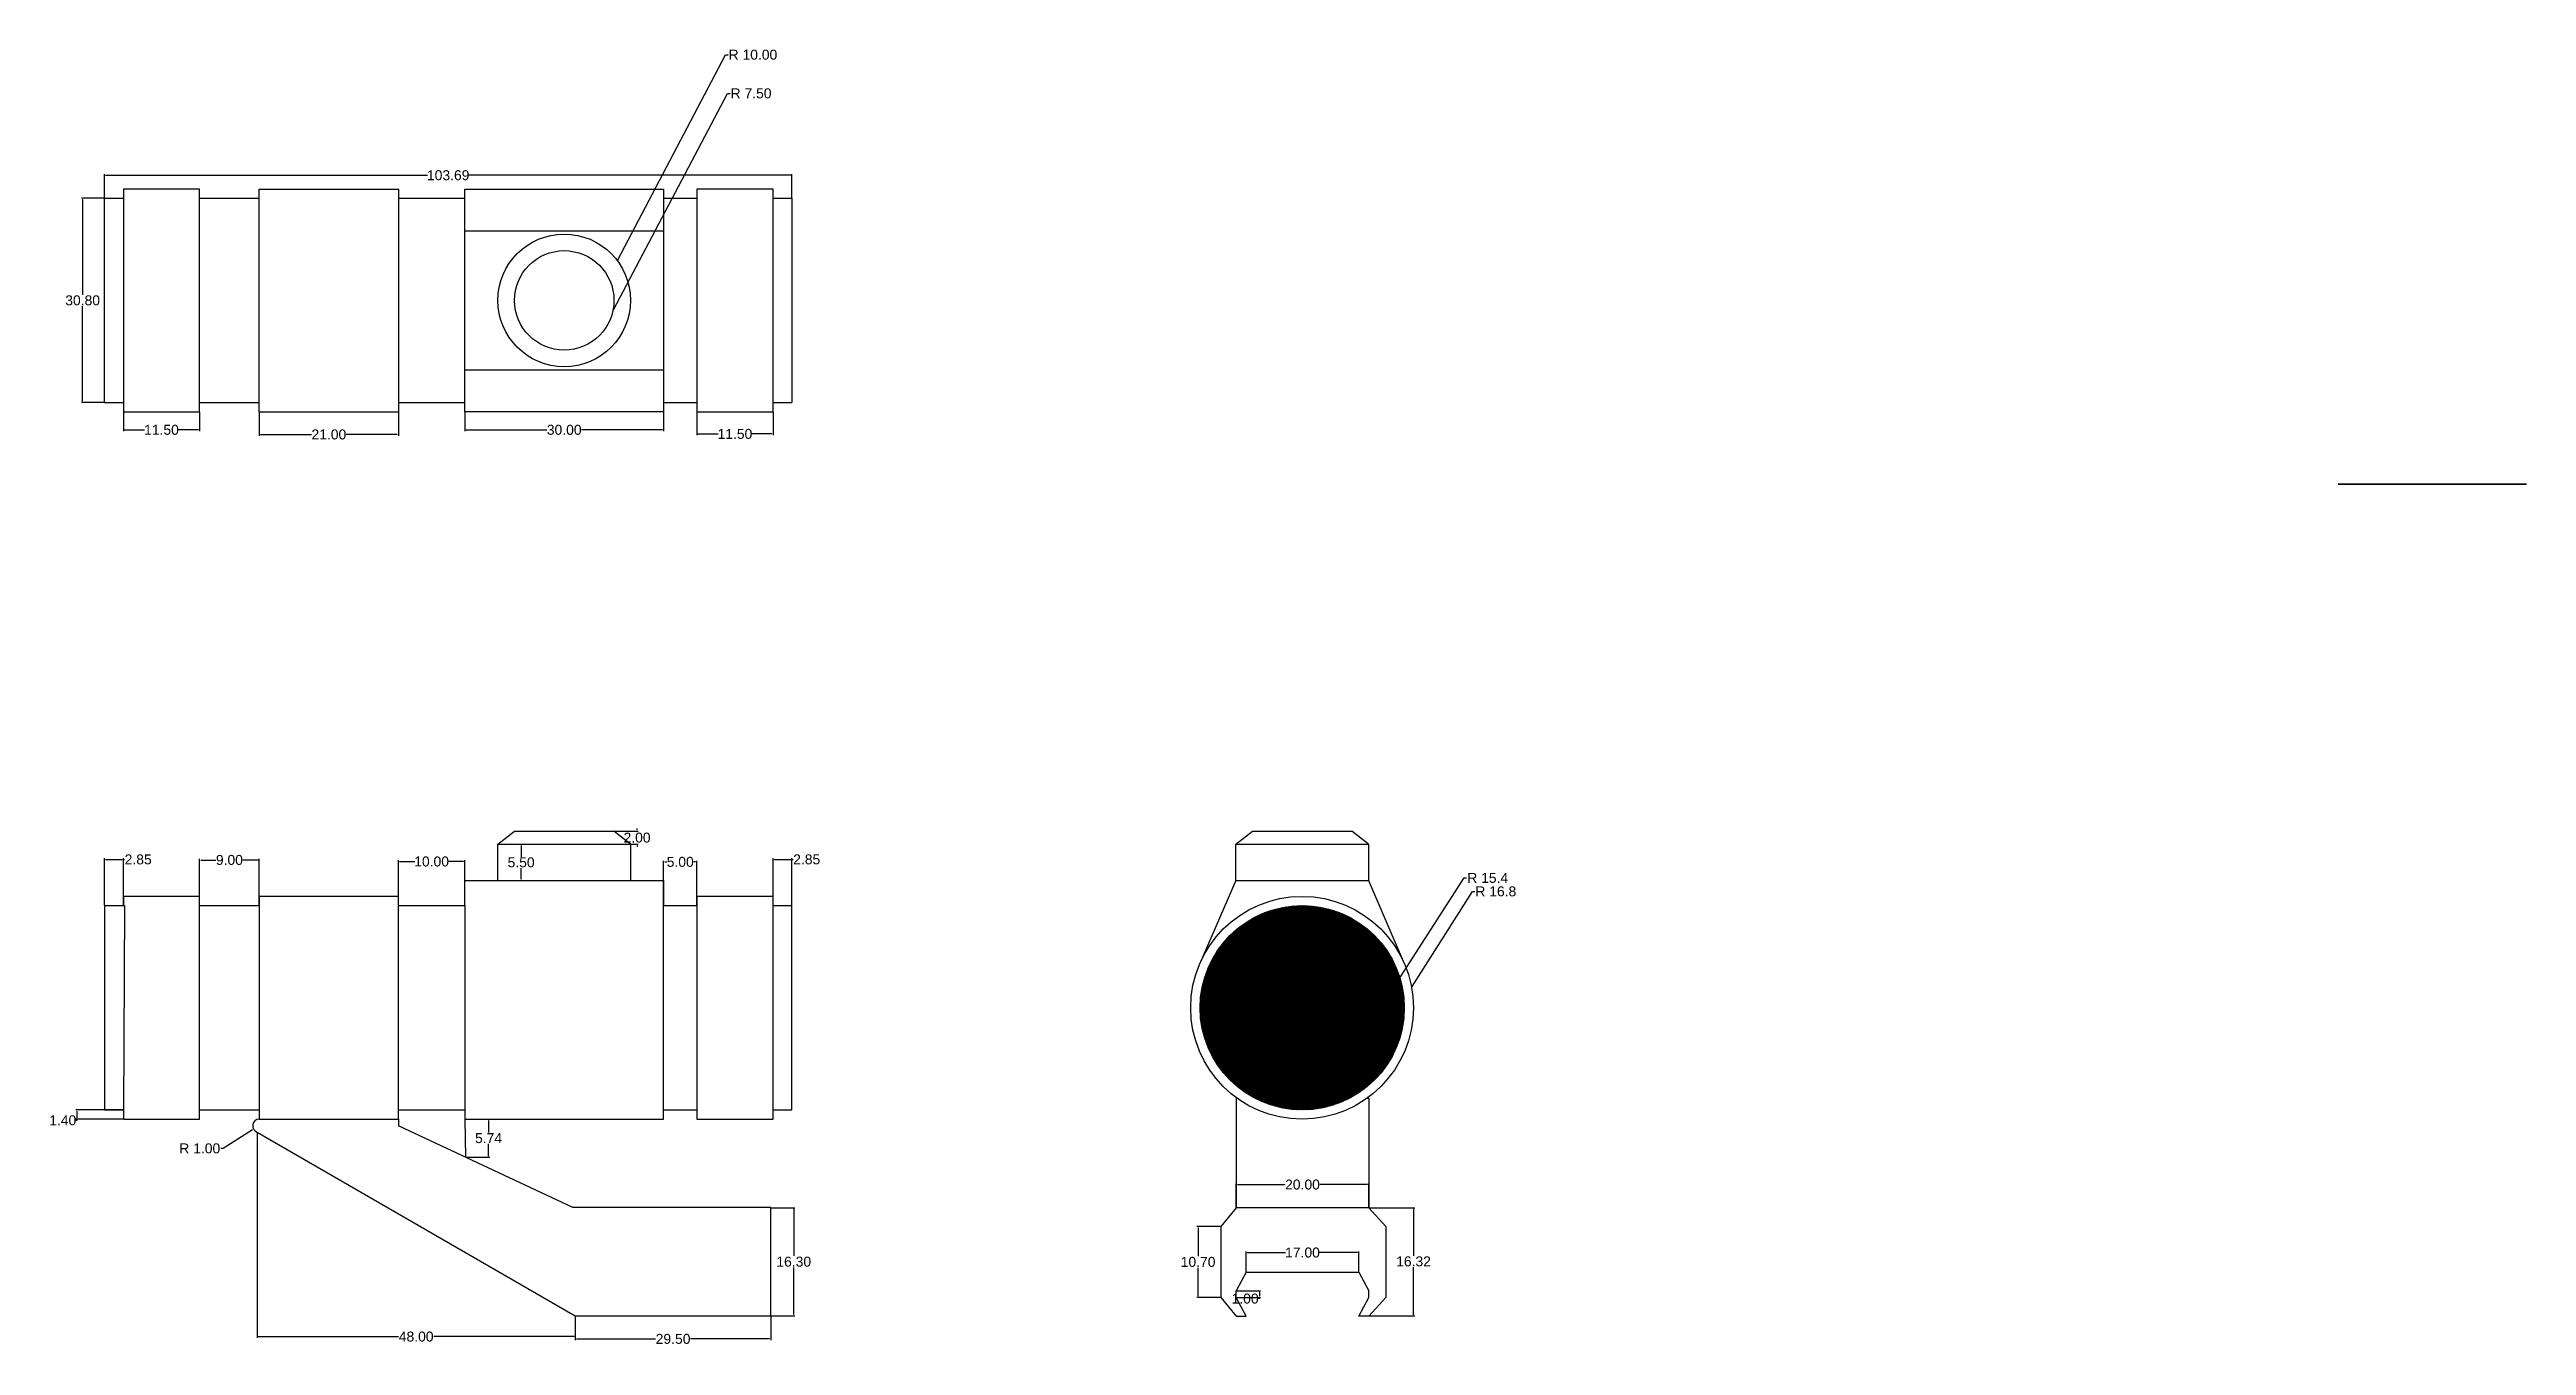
# Model space of a CAD drawing. Header units: millimetres. Extents: x 68 to 441, y 62 to 258.
import ezdxf
from ezdxf import colors
from ezdxf.entities.mleader import LeaderData, LeaderLine
from ezdxf.math import Vec2, Vec3

# ---------------------------------------------------------------- set-up
doc = ezdxf.new("R2010")
doc.units = ezdxf.units.MM
doc.header["$MEASUREMENT"] = 0
for name, color, linetype in [('cilindru', 241, 'Continuous'), ('dimensiuni', 92, 'Continuous'), ('focalizator', 153, 'Continuous'), ('lentila', 1, 'Continuous'), ('stativ', 201, 'Continuous')]:
    doc.layers.add(name, color=color, linetype=linetype)
doc.styles.get("Standard").update_dxf_attribs({"font": 'arial.ttf'})
doc.dimstyles.get("Standard").update_dxf_attribs({"dimtxt": 0.18, "dimasz": 0.18, "dimexe": 0.18, "dimexo": 0.0625, "dimgap": 0.09, "dimtad": 0, "dimtih": 1, "dimtoh": 1, "dimdec": 4, "dimzin": 0, "dimdsep": 46, "dimtxsty": 'Standard', "dimcen": 0.09, "dimadec": 0, "dimazin": 0, "dimtfac": 1, "dimtdec": 4, "dimtofl": 0, "dimtmove": 0, "dimatfit": 3, "dimfxl": 1, "dimtolj": 1, "dimtzin": 0, "dimarcsym": 0})

# ---------------------------------------------------------------- blocks, each defined once
blk = doc.blocks.new('*D1')
at = {"layer": 'Defpoints', "color": 0, "transparency": 16777216}
for p in [(179.63, 238.54), (75.94, 235.07), (179.63, 235.07)]:
    blk.add_point(p, dxfattribs=at)
at = {"layer": 'dimensiuni', "color": 0, "lineweight": -2, "transparency": 16777216}
for p, q in [((75.94, 235.13), (75.94, 238.72)), ((76.12, 238.54), (124.65, 238.54)), ((179.45, 238.54), (130.92, 238.54)), ((179.63, 235.13), (179.63, 238.72))]:
    blk.add_line(p, q, dxfattribs=at)
at = {"layer": 'dimensiuni', "color": 0, "transparency": 16777216}
for points in [[(76.12, 238.57), (76.12, 238.51), (75.94, 238.54)], [(179.45, 238.57), (179.45, 238.51), (179.63, 238.54)]]:
    blk.add_solid(points, dxfattribs=at)
at = {"layer": 'dimensiuni', "color": 0, "transparency": 16777216, "insert": (127.79, 238.54), "char_height": 1.5, "attachment_point": 5}
blk.add_mtext('\\A1;103.69', dxfattribs=at)
blk = doc.blocks.new('*D2')
at = {"layer": 'Defpoints', "color": 0, "transparency": 16777216}
for p in [(78.79, 202.87), (90.29, 202.87), (90.29, 200.14)]:
    blk.add_point(p, dxfattribs=at)
at = {"layer": 'dimensiuni', "color": 0, "lineweight": -2, "transparency": 16777216}
for p, q in [((78.79, 202.81), (78.79, 199.96)), ((90.29, 202.81), (90.29, 199.96)), ((78.97, 200.14), (81.99, 200.14)), ((90.11, 200.14), (87.09, 200.14))]:
    blk.add_line(p, q, dxfattribs=at)
at = {"layer": 'dimensiuni', "color": 0, "transparency": 16777216}
for points in [[(78.97, 200.17), (78.97, 200.11), (78.79, 200.14)], [(90.11, 200.17), (90.11, 200.11), (90.29, 200.14)]]:
    blk.add_solid(points, dxfattribs=at)
at = {"layer": 'dimensiuni', "color": 0, "transparency": 16777216, "insert": (84.54, 200.14), "char_height": 1.5, "attachment_point": 5}
blk.add_mtext('\\A1;11.50', dxfattribs=at)
blk = doc.blocks.new('*D3')
at = {"layer": 'Defpoints', "color": 0, "transparency": 16777216}
for p in [(99.29, 202.87), (120.29, 202.87), (120.29, 199.44)]:
    blk.add_point(p, dxfattribs=at)
at = {"layer": 'dimensiuni', "color": 0, "lineweight": -2, "transparency": 16777216}
for p, q in [((99.29, 202.81), (99.29, 199.26)), ((120.29, 202.81), (120.29, 199.26)), ((99.47, 199.44), (107.16, 199.44)), ((120.11, 199.44), (112.42, 199.44))]:
    blk.add_line(p, q, dxfattribs=at)
at = {"layer": 'dimensiuni', "color": 0, "transparency": 16777216}
for points in [[(99.47, 199.47), (99.47, 199.41), (99.29, 199.44)], [(120.11, 199.47), (120.11, 199.41), (120.29, 199.44)]]:
    blk.add_solid(points, dxfattribs=at)
at = {"layer": 'dimensiuni', "color": 0, "transparency": 16777216, "insert": (109.79, 199.44), "char_height": 1.5, "attachment_point": 5}
blk.add_mtext('\\A1;21.00', dxfattribs=at)
blk = doc.blocks.new('*D4')
at = {"layer": 'Defpoints', "color": 0, "transparency": 16777216}
for p in [(130.29, 202.87), (160.29, 202.87), (160.29, 200.14)]:
    blk.add_point(p, dxfattribs=at)
at = {"layer": 'dimensiuni', "color": 0, "lineweight": -2, "transparency": 16777216}
for p, q in [((130.29, 202.81), (130.29, 199.96)), ((160.29, 202.81), (160.29, 199.96)), ((130.47, 200.14), (142.67, 200.14)), ((160.11, 200.14), (147.91, 200.14))]:
    blk.add_line(p, q, dxfattribs=at)
at = {"layer": 'dimensiuni', "color": 0, "transparency": 16777216}
for points in [[(130.47, 200.17), (130.47, 200.11), (130.29, 200.14)], [(160.11, 200.17), (160.11, 200.11), (160.29, 200.14)]]:
    blk.add_solid(points, dxfattribs=at)
at = {"layer": 'dimensiuni', "color": 0, "transparency": 16777216, "insert": (145.29, 200.14), "char_height": 1.5, "attachment_point": 5}
blk.add_mtext('\\A1;30.00', dxfattribs=at)
blk = doc.blocks.new('*D5')
at = {"layer": 'Defpoints', "color": 0, "transparency": 16777216}
for p in [(165.29, 202.87), (176.79, 202.87), (176.79, 199.52)]:
    blk.add_point(p, dxfattribs=at)
at = {"layer": 'dimensiuni', "color": 0, "lineweight": -2, "transparency": 16777216}
for p, q in [((165.29, 202.81), (165.29, 199.34)), ((176.79, 202.81), (176.79, 199.34)), ((165.47, 199.52), (168.49, 199.52)), ((176.61, 199.52), (173.59, 199.52))]:
    blk.add_line(p, q, dxfattribs=at)
at = {"layer": 'dimensiuni', "color": 0, "transparency": 16777216}
for points in [[(165.47, 199.55), (165.47, 199.49), (165.29, 199.52)], [(176.61, 199.55), (176.61, 199.49), (176.79, 199.52)]]:
    blk.add_solid(points, dxfattribs=at)
at = {"layer": 'dimensiuni', "color": 0, "transparency": 16777216, "insert": (171.04, 199.52), "char_height": 1.5, "attachment_point": 5}
blk.add_mtext('\\A1;11.50', dxfattribs=at)
blk = doc.blocks.new('*D6')
at = {"layer": 'Defpoints', "color": 0, "transparency": 16777216}
for p in [(152.79, 139.63), (152.79, 137.63), (156.28, 137.63)]:
    blk.add_point(p, dxfattribs=at)
at = {"layer": 'dimensiuni', "color": 0, "lineweight": -2, "transparency": 16777216}
for p, q in [((152.85, 139.63), (156.46, 139.63)), ((156.28, 139.81), (156.28, 139.99)), ((152.85, 137.63), (156.46, 137.63)), ((156.28, 137.45), (156.28, 137.27))]:
    blk.add_line(p, q, dxfattribs=at)
at = {"layer": 'dimensiuni', "color": 0, "transparency": 16777216}
for points in [[(156.25, 139.81), (156.31, 139.81), (156.28, 139.63)], [(156.25, 137.45), (156.31, 137.45), (156.28, 137.63)]]:
    blk.add_solid(points, dxfattribs=at)
at = {"layer": 'dimensiuni', "color": 0, "transparency": 16777216, "insert": (156.28, 138.63), "char_height": 1.5, "attachment_point": 5}
blk.add_mtext('\\A1;2.00', dxfattribs=at)
blk = doc.blocks.new('*D7')
at = {"layer": 'Defpoints', "color": 0, "transparency": 16777216}
for p in [(78.79, 135.34), (75.94, 128.37), (78.79, 128.37)]:
    blk.add_point(p, dxfattribs=at)
at = {"layer": 'dimensiuni', "color": 0, "lineweight": -2, "transparency": 16777216}
for p, q in [((75.94, 128.44), (75.94, 135.52)), ((76.12, 135.34), (78.61, 135.34)), ((78.79, 128.44), (78.79, 135.52)), ((78.79, 135.34), (78.97, 135.34))]:
    blk.add_line(p, q, dxfattribs=at)
at = {"layer": 'dimensiuni', "color": 0, "transparency": 16777216}
for points in [[(76.12, 135.37), (76.12, 135.31), (75.94, 135.34)], [(78.61, 135.37), (78.61, 135.31), (78.79, 135.34)]]:
    blk.add_solid(points, dxfattribs=at)
at = {"layer": 'dimensiuni', "color": 0, "transparency": 16777216, "insert": (81.03, 135.34), "char_height": 1.5, "attachment_point": 5}
blk.add_mtext('\\A1;2.85', dxfattribs=at)
blk = doc.blocks.new('*D8')
at = {"layer": 'Defpoints', "color": 0, "transparency": 16777216}
for p in [(99.29, 135.26), (90.29, 128.37), (99.29, 128.37)]:
    blk.add_point(p, dxfattribs=at)
at = {"layer": 'dimensiuni', "color": 0, "lineweight": -2, "transparency": 16777216}
for p, q in [((90.29, 128.44), (90.29, 135.44)), ((90.47, 135.26), (92.75, 135.26)), ((99.11, 135.26), (96.83, 135.26)), ((99.29, 128.44), (99.29, 135.44))]:
    blk.add_line(p, q, dxfattribs=at)
at = {"layer": 'dimensiuni', "color": 0, "transparency": 16777216}
for points in [[(90.47, 135.29), (90.47, 135.23), (90.29, 135.26)], [(99.11, 135.29), (99.11, 135.23), (99.29, 135.26)]]:
    blk.add_solid(points, dxfattribs=at)
at = {"layer": 'dimensiuni', "color": 0, "transparency": 16777216, "insert": (94.79, 135.26), "char_height": 1.5, "attachment_point": 5}
blk.add_mtext('\\A1;9.00', dxfattribs=at)
blk = doc.blocks.new('*D9')
at = {"layer": 'Defpoints', "color": 0, "transparency": 16777216}
for p in [(130.29, 135.03), (120.29, 128.37), (130.29, 128.37)]:
    blk.add_point(p, dxfattribs=at)
at = {"layer": 'dimensiuni', "color": 0, "lineweight": -2, "transparency": 16777216}
for p, q in [((120.29, 128.44), (120.29, 135.21)), ((120.47, 135.03), (122.74, 135.03)), ((130.11, 135.03), (127.84, 135.03)), ((130.29, 128.44), (130.29, 135.21))]:
    blk.add_line(p, q, dxfattribs=at)
at = {"layer": 'dimensiuni', "color": 0, "transparency": 16777216}
for points in [[(120.47, 135.06), (120.47, 135), (120.29, 135.03)], [(130.11, 135.06), (130.11, 135), (130.29, 135.03)]]:
    blk.add_solid(points, dxfattribs=at)
at = {"layer": 'dimensiuni', "color": 0, "transparency": 16777216, "insert": (125.29, 135.03), "char_height": 1.5, "attachment_point": 5}
blk.add_mtext('\\A1;10.00', dxfattribs=at)
blk = doc.blocks.new('*D10')
at = {"layer": 'Defpoints', "color": 0, "transparency": 16777216}
for p in [(165.29, 134.97), (160.29, 128.37), (165.29, 128.37)]:
    blk.add_point(p, dxfattribs=at)
at = {"layer": 'dimensiuni', "color": 0, "lineweight": -2, "transparency": 16777216}
for p, q in [((160.29, 128.44), (160.29, 135.15)), ((160.47, 134.97), (160.75, 134.97)), ((165.11, 134.97), (164.83, 134.97)), ((165.29, 128.44), (165.29, 135.15))]:
    blk.add_line(p, q, dxfattribs=at)
at = {"layer": 'dimensiuni', "color": 0, "transparency": 16777216}
for points in [[(160.47, 135), (160.47, 134.94), (160.29, 134.97)], [(165.11, 135), (165.11, 134.94), (165.29, 134.97)]]:
    blk.add_solid(points, dxfattribs=at)
at = {"layer": 'dimensiuni', "color": 0, "transparency": 16777216, "insert": (162.79, 134.97), "char_height": 1.5, "attachment_point": 5}
blk.add_mtext('\\A1;5.00', dxfattribs=at)
blk = doc.blocks.new('*D11')
at = {"layer": 'Defpoints', "color": 0, "transparency": 16777216}
for p in [(179.63, 135.35), (176.79, 128.37), (179.63, 128.37)]:
    blk.add_point(p, dxfattribs=at)
at = {"layer": 'dimensiuni', "color": 0, "lineweight": -2, "transparency": 16777216}
for p, q in [((176.79, 128.44), (176.79, 135.53)), ((176.97, 135.35), (179.45, 135.35)), ((179.63, 128.44), (179.63, 135.53)), ((179.63, 135.35), (179.81, 135.35))]:
    blk.add_line(p, q, dxfattribs=at)
at = {"layer": 'dimensiuni', "color": 0, "transparency": 16777216}
for points in [[(176.97, 135.38), (176.97, 135.32), (176.79, 135.35)], [(179.45, 135.38), (179.45, 135.32), (179.63, 135.35)]]:
    blk.add_solid(points, dxfattribs=at)
at = {"layer": 'dimensiuni', "color": 0, "transparency": 16777216, "insert": (181.87, 135.35), "char_height": 1.5, "attachment_point": 5}
blk.add_mtext('\\A1;{\\fArial|b0|i0|c238|p34;2.85}', dxfattribs=at)
blk = doc.blocks.new('*D12')
at = {"layer": 'Defpoints', "color": 0, "transparency": 16777216}
for p in [(176.46, 82.82), (176.46, 66.52), (179.91, 66.52)]:
    blk.add_point(p, dxfattribs=at)
at = {"layer": 'dimensiuni', "color": 0, "lineweight": -2, "transparency": 16777216}
for p, q in [((176.52, 82.82), (180.09, 82.82)), ((179.91, 82.64), (179.91, 75.53)), ((179.91, 66.7), (179.91, 73.81)), ((176.52, 66.52), (180.09, 66.52))]:
    blk.add_line(p, q, dxfattribs=at)
at = {"layer": 'dimensiuni', "color": 0, "transparency": 16777216}
for points in [[(179.88, 82.64), (179.94, 82.64), (179.91, 82.82)], [(179.88, 66.7), (179.94, 66.7), (179.91, 66.52)]]:
    blk.add_solid(points, dxfattribs=at)
at = {"layer": 'dimensiuni', "color": 0, "transparency": 16777216, "insert": (179.91, 74.67), "char_height": 1.5, "attachment_point": 5}
blk.add_mtext('\\A1;16.30', dxfattribs=at)
blk = doc.blocks.new('*D13')
at = {"layer": 'Defpoints', "color": 0, "transparency": 16777216}
for p in [(146.96, 66.52), (176.46, 66.52), (176.46, 63.02)]:
    blk.add_point(p, dxfattribs=at)
at = {"layer": 'dimensiuni', "color": 0, "lineweight": -2, "transparency": 16777216}
for p, q in [((146.96, 66.46), (146.96, 62.84)), ((176.46, 66.46), (176.46, 62.84)), ((147.14, 63.02), (159.08, 63.02)), ((176.28, 63.02), (164.34, 63.02))]:
    blk.add_line(p, q, dxfattribs=at)
at = {"layer": 'dimensiuni', "color": 0, "transparency": 16777216}
for points in [[(147.14, 63.05), (147.14, 62.99), (146.96, 63.02)], [(176.28, 63.05), (176.28, 62.99), (176.46, 63.02)]]:
    blk.add_solid(points, dxfattribs=at)
at = {"layer": 'dimensiuni', "color": 0, "transparency": 16777216, "insert": (161.71, 63.02), "char_height": 1.5, "attachment_point": 5}
blk.add_mtext('\\A1;29.50', dxfattribs=at)
blk = doc.blocks.new('*D14')
at = {"layer": 'Defpoints', "color": 0, "transparency": 16777216}
for p in [(98.97, 94.23), (146.96, 66.52), (146.96, 63.37)]:
    blk.add_point(p, dxfattribs=at)
at = {"layer": 'dimensiuni', "color": 0, "lineweight": -2, "transparency": 16777216}
for p, q in [((98.97, 94.17), (98.97, 63.19)), ((146.96, 66.46), (146.96, 63.19)), ((99.15, 63.37), (120.31, 63.37)), ((146.78, 63.37), (125.61, 63.37))]:
    blk.add_line(p, q, dxfattribs=at)
at = {"layer": 'dimensiuni', "color": 0, "transparency": 16777216}
for points in [[(99.15, 63.4), (99.15, 63.34), (98.97, 63.37)], [(146.78, 63.4), (146.78, 63.34), (146.96, 63.37)]]:
    blk.add_solid(points, dxfattribs=at)
at = {"layer": 'dimensiuni', "color": 0, "transparency": 16777216, "insert": (122.96, 63.37), "char_height": 1.5, "width": 5.1252, "attachment_point": 5}
blk.add_mtext('\\A1;{\\fArial|b0|i0|c238|p34;48.00}', dxfattribs=at)
blk = doc.blocks.new('*D15')
at = {"layer": 'Defpoints', "color": 0, "transparency": 16777216}
for p in [(78.79, 97.57), (71.79, 96.17), (78.79, 96.17)]:
    blk.add_point(p, dxfattribs=at)
at = {"layer": 'dimensiuni', "color": 0, "lineweight": -2, "transparency": 16777216}
for p, q in [((78.73, 97.57), (71.61, 97.57)), ((71.79, 97.39), (71.79, 96.35)), ((78.73, 96.17), (71.61, 96.17)), ((71.79, 95.99), (71.61, 95.99)), ((71.79, 96.17), (71.79, 95.99))]:
    blk.add_line(p, q, dxfattribs=at)
at = {"layer": 'dimensiuni', "color": 0, "transparency": 16777216}
for points in [[(71.76, 97.39), (71.82, 97.39), (71.79, 97.57)], [(71.76, 96.35), (71.82, 96.35), (71.79, 96.17)]]:
    blk.add_solid(points, dxfattribs=at)
at = {"layer": 'dimensiuni', "color": 0, "transparency": 16777216, "insert": (69.65, 95.99), "char_height": 1.5, "attachment_point": 5}
blk.add_mtext('\\A1;1.40', dxfattribs=at)
blk = doc.blocks.new('*D16')
at = {"layer": 'Defpoints', "color": 0, "transparency": 16777216}
for p in [(130.38, 96.17), (133.88, 96.17), (130.38, 90.43)]:
    blk.add_point(p, dxfattribs=at)
at = {"layer": 'dimensiuni', "color": 0, "lineweight": -2, "transparency": 16777216}
for p, q in [((130.45, 96.17), (134.06, 96.17)), ((133.88, 95.99), (133.88, 94.16)), ((130.45, 90.43), (134.06, 90.43)), ((133.88, 90.61), (133.88, 92.45))]:
    blk.add_line(p, q, dxfattribs=at)
at = {"layer": 'dimensiuni', "color": 0, "transparency": 16777216}
for points in [[(133.85, 95.99), (133.91, 95.99), (133.88, 96.17)], [(133.85, 90.61), (133.91, 90.61), (133.88, 90.43)]]:
    blk.add_solid(points, dxfattribs=at)
at = {"layer": 'dimensiuni', "color": 0, "transparency": 16777216, "insert": (133.88, 93.3), "char_height": 1.5, "attachment_point": 5}
blk.add_mtext('\\A1;5.74', dxfattribs=at)
blk = doc.blocks.new('*D17')
at = {"layer": 'Defpoints', "color": 0, "transparency": 16777216}
for p in [(75.94, 235.07), (72.65, 204.27), (75.94, 204.27)]:
    blk.add_point(p, dxfattribs=at)
at = {"layer": 'dimensiuni', "color": 0, "lineweight": -2, "transparency": 16777216}
for p, q in [((75.88, 235.07), (72.47, 235.07)), ((72.65, 234.89), (72.65, 220.53)), ((72.65, 204.45), (72.65, 218.81)), ((75.88, 204.27), (72.47, 204.27))]:
    blk.add_line(p, q, dxfattribs=at)
at = {"layer": 'dimensiuni', "color": 0, "transparency": 16777216}
for points in [[(72.62, 234.89), (72.68, 234.89), (72.65, 235.07)], [(72.62, 204.45), (72.68, 204.45), (72.65, 204.27)]]:
    blk.add_solid(points, dxfattribs=at)
at = {"layer": 'dimensiuni', "color": 0, "transparency": 16777216, "insert": (72.65, 219.67), "char_height": 1.5, "attachment_point": 5}
blk.add_mtext('\\A1;30.80', dxfattribs=at)
blk = doc.blocks.new('*D18')
at = {"layer": 'Defpoints', "color": 0, "transparency": 16777216}
for p in [(266.65, 86.3), (246.65, 82.8), (266.65, 82.8)]:
    blk.add_point(p, dxfattribs=at)
at = {"layer": 'dimensiuni', "color": 0, "lineweight": -2, "transparency": 16777216}
for p, q in [((246.65, 82.86), (246.65, 86.48)), ((246.83, 86.3), (254.02, 86.3)), ((266.47, 86.3), (259.28, 86.3)), ((266.65, 82.86), (266.65, 86.48))]:
    blk.add_line(p, q, dxfattribs=at)
at = {"layer": 'dimensiuni', "color": 0, "transparency": 16777216}
for points in [[(246.83, 86.33), (246.83, 86.27), (246.65, 86.3)], [(266.47, 86.33), (266.47, 86.27), (266.65, 86.3)]]:
    blk.add_solid(points, dxfattribs=at)
at = {"layer": 'dimensiuni', "color": 0, "transparency": 16777216, "insert": (256.65, 86.3), "char_height": 1.5, "attachment_point": 5}
blk.add_mtext('\\A1;20.00', dxfattribs=at)
blk = doc.blocks.new('*D19')
at = {"layer": 'Defpoints', "color": 0, "transparency": 16777216}
for p in [(266.65, 82.8), (266.65, 66.48), (273.4, 66.48)]:
    blk.add_point(p, dxfattribs=at)
at = {"layer": 'dimensiuni', "color": 0, "lineweight": -2, "transparency": 16777216}
for p, q in [((266.71, 82.8), (273.58, 82.8)), ((273.4, 82.62), (273.4, 75.57)), ((273.4, 66.66), (273.4, 73.86)), ((266.71, 66.48), (273.58, 66.48))]:
    blk.add_line(p, q, dxfattribs=at)
at = {"layer": 'dimensiuni', "color": 0, "transparency": 16777216}
for points in [[(273.37, 82.62), (273.43, 82.62), (273.4, 82.8)], [(273.37, 66.66), (273.43, 66.66), (273.4, 66.48)]]:
    blk.add_solid(points, dxfattribs=at)
at = {"layer": 'dimensiuni', "color": 0, "transparency": 16777216, "insert": (273.4, 74.71), "char_height": 1.5, "attachment_point": 5}
blk.add_mtext('\\A1;16.32', dxfattribs=at)
blk = doc.blocks.new('*D20')
at = {"layer": 'Defpoints', "color": 0, "transparency": 16777216}
for p in [(135.29, 137.63), (135.29, 132.17), (138.79, 132.17)]:
    blk.add_point(p, dxfattribs=at)
at = {"layer": 'dimensiuni', "color": 0, "lineweight": -2, "transparency": 16777216}
for p, q in [((135.35, 137.63), (138.97, 137.63)), ((138.79, 137.45), (138.79, 135.76)), ((135.35, 132.17), (138.97, 132.17)), ((138.79, 132.35), (138.79, 134.05))]:
    blk.add_line(p, q, dxfattribs=at)
at = {"layer": 'dimensiuni', "color": 0, "transparency": 16777216}
for points in [[(138.76, 137.45), (138.82, 137.45), (138.79, 137.63)], [(138.76, 132.35), (138.82, 132.35), (138.79, 132.17)]]:
    blk.add_solid(points, dxfattribs=at)
at = {"layer": 'dimensiuni', "color": 0, "transparency": 16777216, "insert": (138.79, 134.9), "char_height": 1.5, "width": 2.6161, "attachment_point": 5}
blk.add_mtext('\\A1;5.5{\\fArial|b0|i0|c238|p34;0}', dxfattribs=at)
blk = doc.blocks.new('*D21')
at = {"layer": 'Defpoints', "color": 0, "transparency": 16777216}
for p in [(265.15, 76.05), (248.15, 73.08), (265.15, 73.08)]:
    blk.add_point(p, dxfattribs=at)
at = {"layer": 'dimensiuni', "color": 0, "lineweight": -2, "transparency": 16777216}
for p, q in [((248.15, 73.14), (248.15, 76.23)), ((248.33, 76.05), (254.1, 76.05)), ((264.97, 76.05), (259.2, 76.05)), ((265.15, 73.14), (265.15, 76.23))]:
    blk.add_line(p, q, dxfattribs=at)
at = {"layer": 'dimensiuni', "color": 0, "transparency": 16777216}
for points in [[(248.33, 76.08), (248.33, 76.02), (248.15, 76.05)], [(264.97, 76.08), (264.97, 76.02), (265.15, 76.05)]]:
    blk.add_solid(points, dxfattribs=at)
at = {"layer": 'dimensiuni', "color": 0, "transparency": 16777216, "insert": (256.65, 76.05), "char_height": 1.5, "attachment_point": 5}
blk.add_mtext('\\A1;17.00', dxfattribs=at)
blk = doc.blocks.new('*D22')
at = {"layer": 'Defpoints', "color": 0, "transparency": 16777216}
for p in [(244.32, 79.98), (240.9, 69.28), (244.32, 69.28)]:
    blk.add_point(p, dxfattribs=at)
at = {"layer": 'dimensiuni', "color": 0, "lineweight": -2, "transparency": 16777216}
for p, q in [((244.26, 79.98), (240.72, 79.98)), ((240.9, 79.8), (240.9, 75.48)), ((240.9, 69.46), (240.9, 73.77)), ((244.26, 69.28), (240.72, 69.28))]:
    blk.add_line(p, q, dxfattribs=at)
at = {"layer": 'dimensiuni', "color": 0, "transparency": 16777216}
for points in [[(240.87, 79.8), (240.93, 79.8), (240.9, 79.98)], [(240.87, 69.46), (240.93, 69.46), (240.9, 69.28)]]:
    blk.add_solid(points, dxfattribs=at)
at = {"layer": 'dimensiuni', "color": 0, "transparency": 16777216, "insert": (240.9, 74.63), "char_height": 1.5, "attachment_point": 5}
blk.add_mtext('\\A1;10.70', dxfattribs=at)
blk = doc.blocks.new('*D23')
at = {"layer": 'Defpoints', "color": 0, "transparency": 16777216}
for p in [(246.65, 70.28), (246.65, 69.28), (250.15, 69.28)]:
    blk.add_point(p, dxfattribs=at)
at = {"layer": 'dimensiuni', "color": 0, "lineweight": -2, "transparency": 16777216}
for p, q in [((246.71, 70.28), (250.33, 70.28)), ((246.71, 69.28), (250.33, 69.28)), ((250.15, 69.1), (249.97, 69.1)), ((250.15, 70.1), (250.15, 69.46)), ((250.15, 69.28), (250.15, 69.1))]:
    blk.add_line(p, q, dxfattribs=at)
at = {"layer": 'dimensiuni', "color": 0, "transparency": 16777216}
for points in [[(250.12, 70.1), (250.18, 70.1), (250.15, 70.28)], [(250.12, 69.46), (250.18, 69.46), (250.15, 69.28)]]:
    blk.add_solid(points, dxfattribs=at)
at = {"layer": 'dimensiuni', "color": 0, "transparency": 16777216, "insert": (248, 69.1), "char_height": 1.5, "attachment_point": 5}
blk.add_mtext('\\A1;1.00', dxfattribs=at)

msp = doc.modelspace()

# ---------------------------------------------------------------- hatches: boundary and pattern name
at = {"layer": 'lentila'}
h = msp.add_hatch(dxfattribs=at)
h.set_pattern_fill('ANSI31', color=256)
h.set_pattern_definition([(45, (-5.38321, 0), (-0.08838835, 0.08838835), [])])
h.paths.add_polyline_path([(272.012, 112.974, 1), (241.203, 112.974, 1)])

# ---------------------------------------------------------------- linework, layer by layer
at = {"layer": 'cilindru'}
for p, q in [((90.29, 236.469), (78.79, 236.469)), ((78.79, 236.469), (78.79, 235.069)), ((90.29, 202.869), (90.29, 236.469)), ((99.29, 235.069), (99.29, 236.469)), ((99.29, 236.469), (120.29, 236.469)), ((120.29, 236.469), (120.29, 235.069)), ((130.29, 235.069), (130.29, 236.469)), ((130.29, 236.469), (160.29, 236.469)), ((130.29, 202.869), (130.29, 236.469)), ((160.29, 236.469), (160.29, 235.069)), ((176.79, 236.469), (165.29, 236.469)), ((165.29, 236.469), (165.29, 204.269)), ((176.79, 235.069), (176.79, 236.469)), ((75.941, 204.269), (75.941, 235.069)), ((75.941, 235.069), (78.79, 235.069)), ((78.79, 235.069), (78.79, 204.269)), ((90.29, 235.069), (99.29, 235.069)), ((99.29, 204.269), (99.29, 235.069)), ((120.29, 235.069), (120.29, 204.269)), ((120.29, 235.069), (130.29, 235.069)), ((160.29, 235.069), (160.29, 204.269)), ((160.29, 235.069), (165.29, 235.069)), ((176.79, 202.869), (176.79, 235.069)), ((176.79, 235.069), (179.63, 235.069)), ((179.63, 235.069), (179.63, 204.269)), ((130.29, 230.169), (160.29, 230.169)), ((130.29, 209.169), (160.29, 209.169)), ((75.941, 204.269), (78.79, 204.269)), ((78.79, 204.269), (78.79, 202.869)), ((78.79, 202.869), (90.29, 202.869)), ((90.29, 204.269), (99.29, 204.269)), ((99.29, 202.869), (99.29, 204.269)), ((99.29, 202.869), (120.29, 202.869)), ((120.29, 204.269), (120.29, 202.869)), ((120.29, 204.269), (130.29, 204.269)), ((160.29, 202.869), (130.29, 202.869)), ((160.29, 204.269), (160.29, 202.869)), ((160.29, 204.269), (165.29, 204.269)), ((165.29, 204.269), (165.29, 202.869)), ((165.29, 202.869), (176.79, 202.869)), ((176.79, 204.269), (179.63, 204.269)), ((130.29, 128.374), (130.29, 132.174)), ((130.29, 132.174), (160.29, 132.174)), ((160.29, 132.174), (160.29, 128.374)), ((246.591, 132.174), (241.168, 119.65)), ((246.591, 132.174), (266.593, 132.174)), ((266.593, 132.174), (272.008, 119.634)), ((75.941, 128.374), (78.941, 128.374)), ((75.941, 128.374), (75.941, 97.574)), ((75.941, 128.374), (78.941, 128.374)), ((90.29, 129.774), (78.79, 129.774)), ((78.79, 129.774), (78.79, 128.374)), ((78.941, 128.374), (78.79, 97.574)), ((90.29, 128.374), (90.29, 129.774)), ((90.29, 96.174), (90.29, 128.374)), ((90.29, 128.374), (99.29, 128.374)), ((90.29, 128.374), (99.29, 128.374)), ((120.29, 129.774), (99.29, 129.774)), ((99.29, 129.774), (99.29, 128.374)), ((99.29, 128.374), (99.29, 97.574)), ((120.29, 96.174), (120.29, 129.774)), ((120.29, 128.374), (130.29, 128.374)), ((120.29, 128.374), (130.29, 128.374)), ((130.29, 128.374), (130.29, 97.574)), ((160.29, 97.574), (160.29, 128.374)), ((160.29, 128.374), (165.29, 128.374)), ((176.79, 129.774), (165.29, 129.774)), ((165.29, 129.774), (165.29, 128.374)), ((165.29, 128.374), (165.29, 97.574)), ((176.79, 128.374), (176.79, 129.774)), ((176.79, 128.374), (179.63, 128.374)), ((176.79, 96.174), (176.79, 128.374)), ((179.63, 97.574), (179.63, 128.374)), ((75.941, 97.574), (78.79, 97.574)), ((78.79, 97.574), (78.79, 96.174)), ((90.29, 97.574), (99.29, 97.574)), ((99.29, 97.574), (99.29, 96.174)), ((120.29, 97.574), (130.29, 97.574)), ((130.29, 97.574), (130.29, 96.174)), ((160.29, 96.174), (160.29, 97.574)), ((160.29, 97.574), (165.29, 97.574)), ((165.29, 97.574), (165.29, 96.174)), ((176.79, 97.574), (179.63, 97.574)), ((246.649, 99.339), (246.77, 99.339)), ((266.399, 99.339), (266.649, 99.339)), ((78.79, 96.174), (90.29, 96.174)), ((99.29, 96.174), (120.29, 96.174)), ((130.29, 96.174), (160.29, 96.174)), ((165.29, 96.174), (176.79, 96.174))]:
    msp.add_line(p, q, dxfattribs=at)
at = {"layer": 'cilindru', "extrusion": (-4.94729e-16, -1, -2.22045e-16)}
msp.add_circle((427.072, 0.113, -191.972), 14.2, dxfattribs=at)
at = {"layer": 'cilindru'}
for centre, radius in [((256.584, 112.974), 16.8), ((256.608, 112.974), 15.404)]:
    msp.add_circle(centre, radius, dxfattribs=at)
at = {"layer": 'focalizator'}
for p, q in [((135.29, 137.633), (137.79, 139.633)), ((137.79, 139.633), (152.79, 139.633)), ((155.29, 137.633), (152.79, 139.633)), ((246.591, 137.633), (249.091, 139.633)), ((249.091, 139.633), (264.091, 139.633)), ((266.591, 137.633), (264.091, 139.633)), ((135.29, 132.174), (135.29, 137.633)), ((135.29, 137.633), (155.29, 137.633)), ((135.29, 137.633), (137.79, 137.633)), ((155.29, 137.633), (155.29, 132.174)), ((246.591, 132.174), (246.591, 137.633)), ((246.591, 137.633), (266.591, 137.633)), ((266.591, 137.633), (266.591, 132.174))]:
    msp.add_line(p, q, dxfattribs=at)
for radius in [10, 7.5]:
    msp.add_circle((145.29, 219.669), radius, dxfattribs=at)
at = {"layer": 'stativ'}
for p, q in [((246.649, 99.339), (246.649, 82.796)), ((266.649, 99.339), (266.649, 82.796)), ((98.633, 94.421), (146.957, 66.521)), ((120.29, 96.174), (120.29, 95.174)), ((146.597, 82.821), (120.29, 95.174)), ((130.29, 96.174), (130.383, 90.435)), ((176.457, 82.821), (146.597, 82.821)), ((176.457, 66.521), (176.457, 82.821)), ((246.649, 82.796), (244.322, 79.977)), ((266.649, 82.796), (246.649, 82.796)), ((266.649, 82.796), (269.21, 79.977)), ((244.322, 79.977), (244.322, 69.277)), ((269.21, 79.977), (269.21, 69.277)), ((248.149, 73.077), (246.649, 70.277)), ((248.149, 73.077), (265.149, 73.077)), ((265.149, 73.077), (266.649, 70.277)), ((244.322, 69.277), (246.649, 66.477)), ((246.649, 69.277), (246.649, 70.277)), ((248.149, 66.477), (246.649, 69.277)), ((265.149, 66.477), (266.649, 69.277)), ((266.649, 69.277), (266.649, 70.277)), ((266.649, 66.477), (269.21, 69.277)), ((146.957, 66.521), (176.457, 66.521)), ((246.649, 66.477), (248.149, 66.477)), ((266.649, 66.477), (265.149, 66.477))]:
    msp.add_line(p, q, dxfattribs=at)
msp.add_arc((99.29, 95.174), 1, 90, 251.11646, dxfattribs=at)

# ---------------------------------------------------------------- dimensions: what is measured, and where the dimension line sits
at = {"layer": 'dimensiuni'}
for base, p1, p2, picture, middle in [((179.63, 238.536), (75.941, 235.069), (179.63, 235.069), '*D1', (127.786, 238.536)), ((90.29, 200.143), (78.79, 202.869), (90.29, 202.869), '*D2', (84.54, 200.143)), ((120.29, 199.44), (99.29, 202.869), (120.29, 202.869), '*D3', (109.79, 199.44)), ((160.29, 200.135), (130.29, 202.869), (160.29, 202.869), '*D4', (145.29, 200.135)), ((176.79, 199.519), (165.29, 202.869), (176.79, 202.869), '*D5', (171.04, 199.519)), ((78.79, 135.341), (75.941, 128.374), (78.79, 128.374), '*D7', (81.027, 135.341)), ((99.29, 135.255), (90.29, 128.374), (99.29, 128.374), '*D8', (94.79, 135.255)), ((130.29, 135.03), (120.29, 128.374), (130.29, 128.374), '*D9', (125.29, 135.03)), ((165.29, 134.967), (160.29, 128.374), (165.29, 128.374), '*D10', (162.79, 134.967)), ((266.649, 86.296), (246.649, 82.796), (266.649, 82.796), '*D18', (256.649, 86.296)), ((265.149, 76.048), (248.149, 73.077), (265.149, 73.077), '*D21', (256.649, 76.048)), ((176.457, 63.021), (146.957, 66.521), (176.457, 66.521), '*D13', (161.707, 63.021))]:
    dim = msp.add_linear_dim(base=base, p1=p1, p2=p2, dimstyle='Standard', override={"dimtxt": 1.5, "dimdec": 2}, dxfattribs=at)
    dim.commit()
    dim.dimension.update_dxf_attribs({"geometry": picture, "text_midpoint": middle})
for base, p1, p2, picture, middle in [((72.648, 204.269), (75.941, 235.069), (75.941, 204.269), '*D17', (72.648, 219.669)), ((156.281, 137.633), (152.79, 139.633), (152.79, 137.633), '*D6', (156.281, 138.633)), ((71.791, 96.174), (78.79, 97.574), (78.79, 96.174), '*D15', (69.646, 95.994)), ((133.883, 96.174), (130.383, 90.435), (130.383, 96.174), '*D16', (133.883, 93.304)), ((179.911, 66.521), (176.457, 82.821), (176.457, 66.521), '*D12', (179.911, 74.671)), ((240.899, 69.277), (244.322, 79.977), (244.322, 69.277), '*D22', (240.899, 74.627)), ((250.147, 69.277), (246.649, 70.277), (246.649, 69.277), '*D23', (248.002, 69.097))]:
    dim = msp.add_linear_dim(base=base, p1=p1, p2=p2, angle=90, dimstyle='Standard', override={"dimtxt": 1.5, "dimdec": 2}, dxfattribs=at)
    dim.commit()
    dim.dimension.update_dxf_attribs({"geometry": picture, "text_midpoint": middle})
dim = msp.add_linear_dim(base=(138.79, 132.174), p1=(135.29, 137.633), p2=(135.29, 132.174), angle=90, text='<>{\\fArial|b0|i0|c238|p34;0}', dimstyle='Standard', override={"dimtxt": 1.5, "dimdec": 1}, dxfattribs=at)
dim.commit()
dim.dimension.update_dxf_attribs({"geometry": '*D20', "text_midpoint": (138.79, 134.903)})
for base, p1, p2, text, picture, middle in [((179.63, 135.353), (176.79, 128.374), (179.63, 128.374), '{\\fArial|b0|i0|c238|p34;2.85}', '*D11', (181.867, 135.353)), ((146.957, 63.374), (98.967, 94.228), (146.957, 66.521), '{\\fArial|b0|i0|c238|p34;48.00}', '*D14', (122.962, 63.374))]:
    dim = msp.add_linear_dim(base=base, p1=p1, p2=p2, text=text, dimstyle='Standard', override={"dimtxt": 1.5, "dimdec": 2}, dxfattribs=at)
    dim.commit()
    dim.dimension.update_dxf_attribs({"geometry": picture, "text_midpoint": middle})
dim = msp.add_linear_dim(base=(273.399, 66.477), p1=(266.649, 82.796), p2=(266.649, 66.477), angle=90, dimstyle='Standard', override={"dimtxt": 1.5, "dimdec": 2}, dxfattribs=at)
dim.commit()
dim.dimension.update_dxf_attribs({"geometry": '*D19', "text_midpoint": (273.399, 74.715), "dimtype": 160})

# ---------------------------------------------------------------- leaders
ml = msp.add_multileader_mtext('Standard', dxfattribs=at)
ml.set_content('{\\fArial|b0|i0|c238|p34;R 10.00}', color=256)
ml.set_leader_properties()
ml.build(insert=Vec2(0, 0))
ml.multileader.update_dxf_attribs({"dogleg_length": 0.36, "arrow_head_size": 0.18})
ctx = ml.context
ctx.base_point, ctx.char_height, ctx.arrow_head_size, ctx.landing_gap_size, ctx.plane_origin = Vec3(169.998, 256.72), 1.5, 0.18, 0.09, Vec3(153.318, 225.633)
notes = []
notes.append((ctx, [(0, (1, 1, 0), (169.638, 256.72), (1, 0), 0.36, [(0, [(153.318, 225.633)], 0, [])])]))
ctx.mtext.insert, ctx.mtext.flow_direction = Vec3(170.088, 257.483), 5
ml = msp.add_multileader_mtext('Standard', dxfattribs=at)
ml.set_content('{\\fArial|b0|i0|c238|p34;R 7.50}', color=256)
ml.set_leader_properties()
ml.build(insert=Vec2(0, 0))
ml.multileader.update_dxf_attribs({"dogleg_length": 0.36, "arrow_head_size": 0.18})
ctx = ml.context
ctx.base_point, ctx.char_height, ctx.arrow_head_size, ctx.landing_gap_size, ctx.plane_origin = Vec3(170.3, 250.887), 1.5, 0.18, 0.09, Vec3(152.626, 218.108)
notes.append((ctx, [(0, (1, 1, 0), (169.94, 250.887), (1, 0), 0.36, [(0, [(152.626, 218.108)], 0, [])])]))
ctx.mtext.insert, ctx.mtext.flow_direction = Vec3(170.39, 251.65), 5
ml = msp.add_multileader_mtext('Standard', dxfattribs=at)
ml.set_content('{\\fArial|b0|i0|c238|p34;R 15.4}', color=256)
ml.set_leader_properties()
ml.build(insert=Vec2(0, 0))
ml.multileader.update_dxf_attribs({"dogleg_length": 0.36, "arrow_head_size": 0.18})
ctx = ml.context
ctx.base_point, ctx.char_height, ctx.arrow_head_size, ctx.landing_gap_size, ctx.plane_origin = Vec3(281.412, 132.551), 1.5, 0.18, 0.09, Vec3(271.331, 117.503)
notes.append((ctx, [(0, (1, 1, 0), (281.052, 132.551), (1, 0), 0.36, [(0, [(271.331, 117.503)], 0, [])])]))
ctx.mtext.insert, ctx.mtext.flow_direction = Vec3(281.502, 133.314), 5
ml = msp.add_multileader_mtext('Standard', dxfattribs=at)
ml.set_content('{\\fArial|b0|i0|c238|p34;R 16.8}', color=256)
ml.set_leader_properties()
ml.build(insert=Vec2(0, 0))
ml.multileader.update_dxf_attribs({"dogleg_length": 0.36, "arrow_head_size": 0.18})
ctx = ml.context
ctx.base_point, ctx.char_height, ctx.arrow_head_size, ctx.landing_gap_size, ctx.plane_origin = Vec3(282.634, 130.515), 1.5, 0.18, 0.09, Vec3(273.107, 116.014)
notes.append((ctx, [(0, (1, 1, 0), (282.274, 130.515), (1, 0), 0.36, [(0, [(273.107, 116.014)], 0, [])])]))
ctx.mtext.insert, ctx.mtext.flow_direction = Vec3(282.724, 131.278), 5
ml = msp.add_multileader_mtext('Standard', dxfattribs=at)
ml.set_content('{\\fArial|b0|i0|c238|p34;R 1.00}', color=256)
ml.set_leader_properties()
ml.build(insert=Vec2(0, 0))
ml.multileader.update_dxf_attribs({"dogleg_length": 0.36, "arrow_head_size": 0.18})
ctx = ml.context
ctx.base_point, ctx.char_height, ctx.arrow_head_size, ctx.landing_gap_size, ctx.plane_origin = Vec3(87.404, 91.751), 1.5, 0.18, 0.09, Vec3(98.421, 94.68)
ctx.text_align_type = 2
notes.append((ctx, [(0, (1, 1, 0), (93.853, 91.751), (-1, 0), 0.36, [(0, [(98.421, 94.68)], 0, [])])]))
ctx.mtext.insert, ctx.mtext.alignment, ctx.mtext.flow_direction = Vec3(93.403, 92.514), 3, 5
for ctx, leaders in notes:
    for number, flags, end, landing, length, lines in leaders:
        leader = LeaderData()
        leader.index, (leader.has_last_leader_line, leader.has_dogleg_vector, leader.attachment_direction) = number, flags
        leader.last_leader_point, leader.dogleg_vector, leader.dogleg_length = Vec3(end), Vec3(landing), length
        for number, points, colour, breaks in lines:
            line = LeaderLine()
            line.index, line.vertices, line.color, line.breaks = number, Vec3.list(points), colors.encode_raw_color(colour), breaks
            leader.lines.append(line)
        ctx.leaders.append(leader)

doc.saveas('drawing.dxf')
